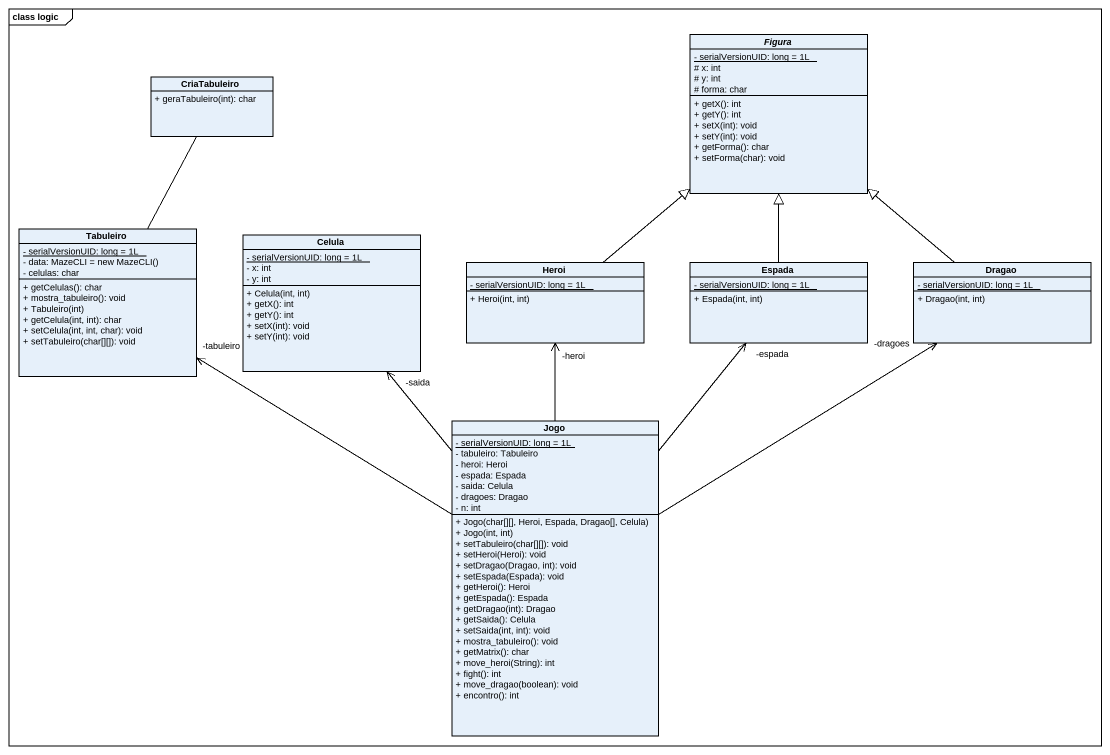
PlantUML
@startuml
mainframe class logic
hide circle
hide empty members
skinparam classAttributeIconSize 0
abstract class Figura {
  {static} - serialVersionUID: long = 1L
  # x: int
  # y: int
  # forma: char
  + getX(): int
  + getY(): int
  + setX(int): void
  + setY(int): void
  + getForma(): char
  + setForma(char): void
}
class CriaTabuleiro {
  + geraTabuleiro(int): char
}
class Tabuleiro {
  {static} - serialVersionUID: long = 1L
  {field} - data: MazeCLI = new MazeCLI()
  - celulas: char
  + getCelulas(): char
  + mostra_tabuleiro(): void
  + Tabuleiro(int)
  + getCelula(int, int): char
  + setCelula(int, int, char): void
  + setTabuleiro(char[][]): void
}
class Celula {
  {static} - serialVersionUID: long = 1L
  - x: int
  - y: int
  + Celula(int, int)
  + getX(): int
  + getY(): int
  + setX(int): void
  + setY(int): void
}
class Heroi {
  {static} - serialVersionUID: long = 1L
  + Heroi(int, int)
}
class Espada {
  {static} - serialVersionUID: long = 1L
  + Espada(int, int)
}
class Dragao {
  {static} - serialVersionUID: long = 1L
  + Dragao(int, int)
}
class Jogo {
  {static} - serialVersionUID: long = 1L
  - tabuleiro: Tabuleiro
  - heroi: Heroi
  - espada: Espada
  - saida: Celula
  - dragoes: Dragao
  - n: int
  + Jogo(char[][], Heroi, Espada, Dragao[], Celula)
  + Jogo(int, int)
  + setTabuleiro(char[][]): void
  + setHeroi(Heroi): void
  + setDragao(Dragao, int): void
  + setEspada(Espada): void
  + getHeroi(): Heroi
  + getEspada(): Espada
  + getDragao(int): Dragao
  + getSaida(): Celula
  + setSaida(int, int): void
  + mostra_tabuleiro(): void
  + getMatrix(): char
  + move_heroi(String): int
  + fight(): int
  + move_dragao(boolean): void
  + encontro(): int
}
CriaTabuleiro -- Tabuleiro
Heroi -up-|> Figura
Espada -up-|> Figura
Dragao -up-|> Figura
Jogo -up-> "-tabuleiro" Tabuleiro
Jogo -up-> "-saida" Celula
Jogo -up-> "-heroi" Heroi
Jogo -up-> "-espada" Espada
Jogo -up-> "-dragoes" Dragao
@enduml
